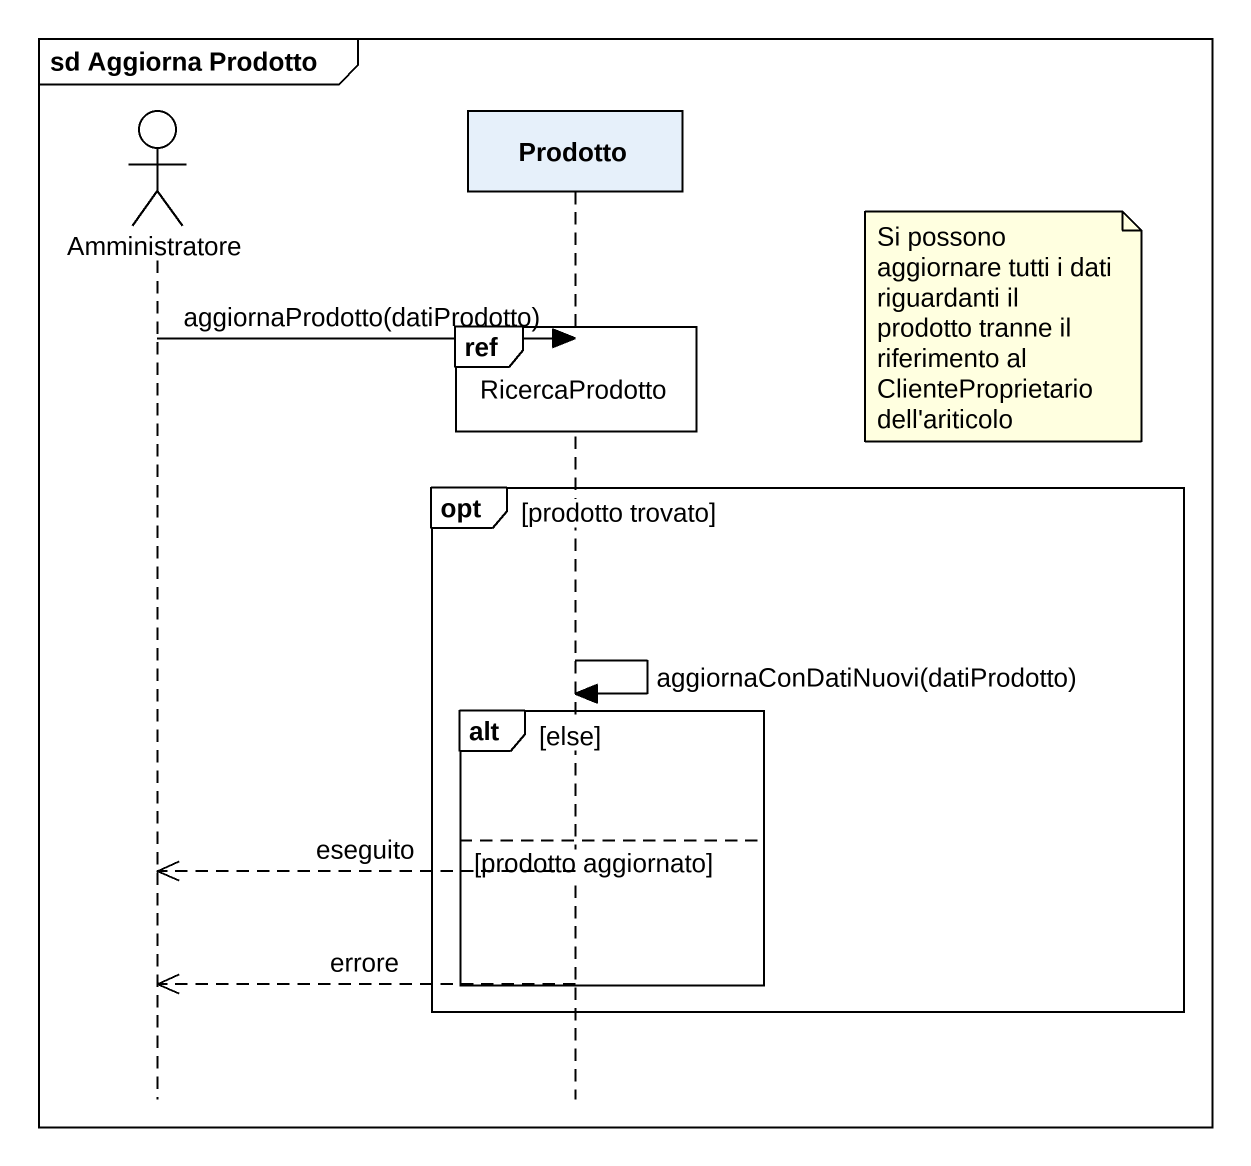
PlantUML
@startuml
mainframe sd Aggiorna Prodotto
hide footbox
actor Amministratore
participant Prodotto

ref over Prodotto : RicercaProdotto
note right of Prodotto : Si possono aggiornare tutti i dati riguardanti il prodotto tranne il riferimento al ClienteProprietario dell'ariticolo
Amministratore -> Prodotto : aggiornaProdotto(datiProdotto)
opt prodotto trovato
  Prodotto -> Prodotto : aggiornaConDatiNuovi(datiProdotto)
  alt else
  else prodotto aggiornato
    Prodotto -->> Amministratore : eseguito
    Prodotto -->> Amministratore : errore
  end
end
@enduml
